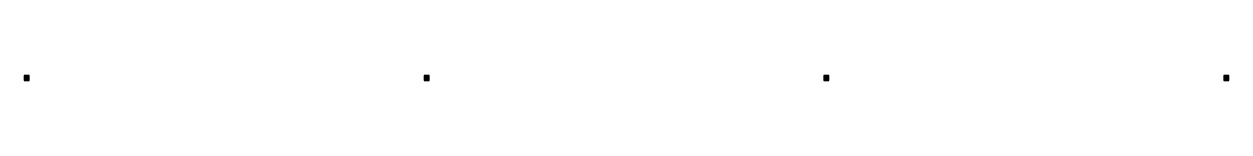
# Model space of a CAD drawing. Header units: metres. Extents: x -0.2 to 72.2, y -0.2 to 0.2.
import ezdxf

# ---------------------------------------------------------------- set-up
doc = ezdxf.new("R2010")
doc.units = ezdxf.units.M
for name, color, linetype in [('xc_stair_tower_anchor_bolts', 2, 'Continuous'), ('xc_stair_tower_base_plates', 4, 'Continuous'), ('xc_stair_tower_steel_shapes', 4, 'Continuous')]:
    doc.layers.add(name, color=color, linetype=linetype)

msp = doc.modelspace()

# ---------------------------------------------------------------- linework, layer by layer
at = {"layer": 'xc_stair_tower_anchor_bolts'}
for centre in [(-0.075, 0.05), (0.075, 0.05), (23.925, 0.05), (24.075, 0.05), (47.925, 0.05), (48.075, 0.05), (71.925, 0.05), (72.075, 0.05), (-0.075, -0.05), (0.075, -0.05), (23.925, -0.05), (24.075, -0.05), (47.925, -0.05), (48.075, -0.05), (71.925, -0.05), (72.075, -0.05)]:
    msp.add_circle(centre, 0.0225, dxfattribs=at)
at = {"layer": 'xc_stair_tower_base_plates'}
for p, q in [((0.15, 0.15), (-0.15, 0.15)), ((-0.15, 0.15), (-0.15, -0.15)), ((0.15, -0.15), (0.15, 0.15)), ((24.15, 0.15), (23.85, 0.15)), ((23.85, 0.15), (23.85, -0.15)), ((24.15, -0.15), (24.15, 0.15)), ((48.15, 0.15), (47.85, 0.15)), ((47.85, 0.15), (47.85, -0.15)), ((48.15, -0.15), (48.15, 0.15)), ((72.15, 0.15), (71.85, 0.15)), ((71.85, 0.15), (71.85, -0.15)), ((72.15, -0.15), (72.15, 0.15)), ((-0.15, -0.15), (0.15, -0.15)), ((23.85, -0.15), (24.15, -0.15)), ((47.85, -0.15), (48.15, -0.15)), ((71.85, -0.15), (72.15, -0.15))]:
    msp.add_line(p, q, dxfattribs=at)
at = {"layer": 'xc_stair_tower_steel_shapes'}
for p, q in [((0.1, 0.112), (-0.1, 0.112)), ((-0.1, 0.112), (-0.1, 0.1)), ((-0.1, 0.1), (-0.004, 0.1)), ((-0.004, 0.1), (-0.004, -0.1)), ((0.004, -0.1), (0.004, 0.1)), ((0.004, 0.1), (0.1, 0.1)), ((0.1, 0.1), (0.1, 0.112)), ((24.1, 0.112), (23.9, 0.112)), ((23.9, 0.112), (23.9, 0.1)), ((23.9, 0.1), (23.996, 0.1)), ((23.996, 0.1), (23.996, -0.1)), ((24.004, -0.1), (24.004, 0.1)), ((24.004, 0.1), (24.1, 0.1)), ((24.1, 0.1), (24.1, 0.112)), ((48.1, 0.112), (47.9, 0.112)), ((47.9, 0.112), (47.9, 0.1)), ((47.9, 0.1), (47.996, 0.1)), ((47.996, 0.1), (47.996, -0.1)), ((48.004, -0.1), (48.004, 0.1)), ((48.004, 0.1), (48.1, 0.1)), ((48.1, 0.1), (48.1, 0.112)), ((72.1, 0.112), (71.9, 0.112)), ((71.9, 0.112), (71.9, 0.1)), ((71.9, 0.1), (71.996, 0.1)), ((71.996, 0.1), (71.996, -0.1)), ((72.004, -0.1), (72.004, 0.1)), ((72.004, 0.1), (72.1, 0.1)), ((72.1, 0.1), (72.1, 0.112)), ((-0.004, -0.1), (-0.1, -0.1)), ((-0.1, -0.1), (-0.1, -0.112)), ((-0.1, -0.112), (0.1, -0.112)), ((-0.1, -0.112), (-0.1, -0.112)), ((0.1, -0.1), (0.004, -0.1)), ((0.1, -0.112), (0.1, -0.1)), ((23.996, -0.1), (23.9, -0.1)), ((23.9, -0.1), (23.9, -0.112)), ((23.9, -0.112), (24.1, -0.112)), ((23.9, -0.112), (23.9, -0.112)), ((24.1, -0.1), (24.004, -0.1)), ((24.1, -0.112), (24.1, -0.1)), ((47.996, -0.1), (47.9, -0.1)), ((47.9, -0.1), (47.9, -0.112)), ((47.9, -0.112), (48.1, -0.112)), ((47.9, -0.112), (47.9, -0.112)), ((48.1, -0.1), (48.004, -0.1)), ((48.1, -0.112), (48.1, -0.1)), ((71.996, -0.1), (71.9, -0.1)), ((71.9, -0.1), (71.9, -0.112)), ((71.9, -0.112), (72.1, -0.112)), ((71.9, -0.112), (71.9, -0.112)), ((72.1, -0.1), (72.004, -0.1)), ((72.1, -0.112), (72.1, -0.1))]:
    msp.add_line(p, q, dxfattribs=at)

doc.saveas('drawing.dxf')
